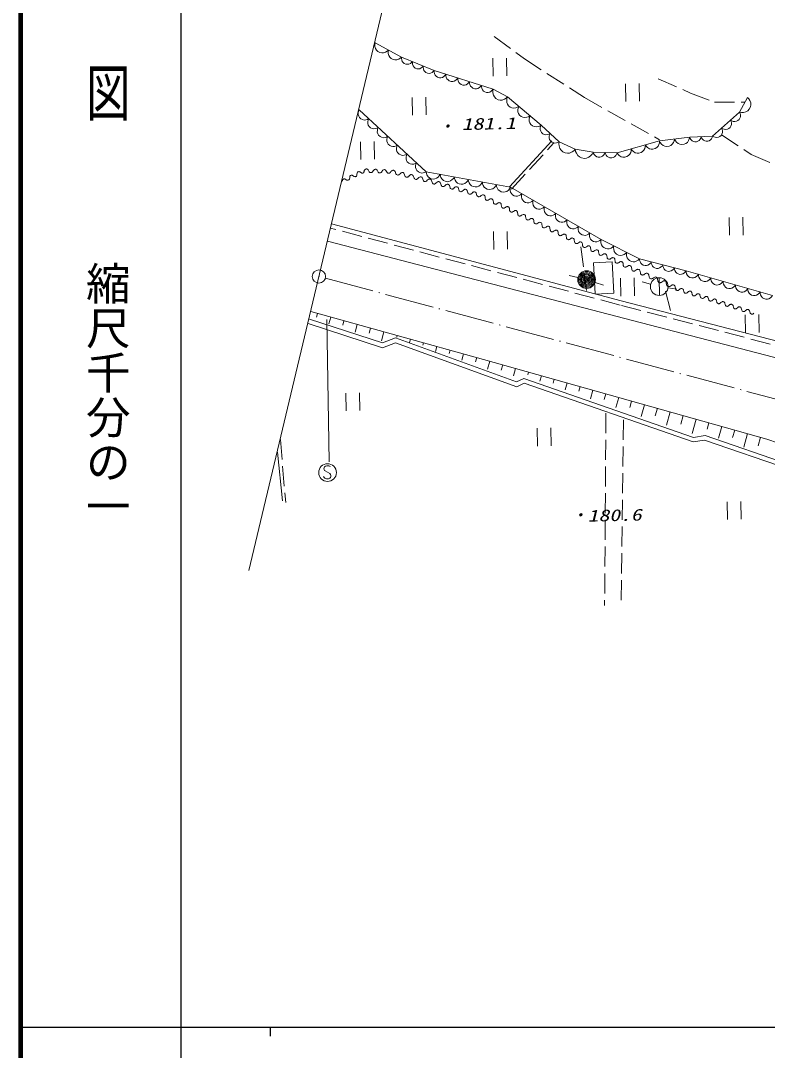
# Model space of a CAD drawing. Units: millimetres, scale not verified. Extents: x -48484 to 680000, y 20000 to 380000.
# Drawn here: x 40000 to 123826, y 202409 to 318020 of the extents above; entities that cross this region are included whole.
import ezdxf
from ezdxf.enums import TextEntityAlignment as Align

# ---------------------------------------------------------------- set-up
doc = ezdxf.new("R2010")
doc.units = ezdxf.units.MM
doc.header["$LTSCALE"] = 1000
doc.linetypes.add('USER2', pattern=[3, 2.25, -0.75])
doc.linetypes.add('USER5', pattern=[7.000001, 5.508197, -0.688525, 0.114754, -0.688525])
for name, color, linetype, lineweight in [('M-TTL', 2, 'Continuous', 140), ('M-TTL-BAND', 7, 'Continuous', 25), ('S-BGD', 1, 'Continuous', 13), ('S-BGD-HTXT', 6, 'Continuous', 13), ('S-BMK', 3, 'USER5', 13)]:
    doc.layers.add(name, color=color, linetype=linetype, lineweight=lineweight)
doc.styles.add('@ＭＳ ゴシック', font='')
doc.styles.add('ＭＳ ゴシック', font='')
doc.styles.get('@ＭＳ ゴシック').set_extended_font_data('@MS Gothic')
doc.styles.get('ＭＳ ゴシック').set_extended_font_data('MS Gothic')

# ---------------------------------------------------------------- blocks, each defined once
blk = doc.blocks.new('BUHIN2')
at = {"layer": 'S-BGD'}
blk.add_lwpolyline([(-28, 841), (-219, 771), (-380, 665), (-560, 495), (-654, 306), (-711, 107), (-702, -154), (-632, -350), (-525, -531), (-335, -689), (-168, -780), (28, -841)], dxfattribs=at)
blk = doc.blocks.new('BUHIN3')
at = {"layer": 'S-BGD'}
blk.add_lwpolyline([(-84, 652), (-228, 583), (-345, 489), (-472, 343), (-531, 190), (-560, 30), (-534, -172), (-466, -318), (-369, -452), (-209, -560), (-73, -619), (84, -652)], dxfattribs=at)
blk = doc.blocks.new('BUHIN4')
at = {"layer": 'S-BGD'}
blk.add_lwpolyline([(-152, 678), (-297, 592), (-411, 481), (-531, 316), (-578, 148), (-593, -23), (-546, -233), (-460, -381), (-345, -512), (-166, -611), (-16, -659), (152, -678)], dxfattribs=at)
blk = doc.blocks.new('BUHIN6')
at = {"layer": 'S-BGD'}
blk.add_lwpolyline([(142, 809), (-55, 781), (-229, 711), (-435, 585), (-563, 424), (-657, 245), (-701, -6), (-674, -207), (-608, -402), (-458, -591), (-317, -711), (-142, -809)], dxfattribs=at)
blk = doc.blocks.new('BUHIN7')
at = {"layer": 'S-BGD'}
blk.add_lwpolyline([(154, 665), (-11, 651), (-159, 601), (-335, 505), (-449, 377), (-535, 232), (-583, 26), (-569, -142), (-523, -307), (-406, -470), (-294, -577), (-154, -665)], dxfattribs=at)
blk = doc.blocks.new('BUHIN10')
at = {"layer": 'S-BGD'}
blk.add_lwpolyline([(-314, 592), (-427, 476), (-505, 343), (-574, 159), (-576, -9), (-546, -172), (-449, -356), (-331, -471), (-191, -564), (1, -610), (153, -617), (314, -592)], dxfattribs=at)
blk = doc.blocks.new('BUHIN11')
at = {"layer": 'S-BGD'}
blk.add_lwpolyline([(-590, 576), (-678, 397), (-720, 213), (-731, -29), (-671, -227), (-575, -406), (-392, -585), (-210, -676), (-11, -732), (230, -714), (410, -665), (590, -576)], dxfattribs=at)
blk = doc.blocks.new('BUHIN12')
at = {"layer": 'S-BGD'}
blk.add_lwpolyline([(-518, 680), (-635, 510), (-706, 327), (-754, 81), (-722, -131), (-651, -329), (-491, -540), (-318, -661), (-123, -749), (128, -767), (320, -744), (518, -680)], dxfattribs=at)
blk = doc.blocks.new('BUHIN13')
at = {"layer": 'S-BGD'}
blk.add_lwpolyline([(-345, 544), (-444, 424), (-509, 291), (-561, 109), (-550, -52), (-510, -205), (-403, -374), (-282, -476), (-140, -554), (46, -584), (192, -580), (345, -544)], dxfattribs=at)
blk = doc.blocks.new('BUHIN14')
at = {"layer": 'S-BGD'}
blk.add_lwpolyline([(-641, 213), (-642, 50), (-607, -101), (-529, -283), (-413, -407), (-279, -506), (-80, -572), (87, -574), (254, -544), (426, -444), (541, -344), (641, -213)], dxfattribs=at)
blk = doc.blocks.new('BUHIN16')
at = {"layer": 'S-BGD'}
blk.add_lwpolyline([(161, 713), (-15, 697), (-173, 642), (-361, 539), (-482, 401), (-574, 246), (-624, 25), (-608, -155), (-558, -331), (-433, -505), (-312, -619), (-161, -713)], dxfattribs=at)
blk = doc.blocks.new('BUHIN17')
at = {"layer": 'S-BGD'}
blk.add_lwpolyline([(-268, 756), (-422, 638), (-537, 495), (-651, 289), (-683, 90), (-677, -108), (-594, -342), (-474, -500), (-324, -634), (-106, -722), (72, -757), (268, -756)], dxfattribs=at)
blk = doc.blocks.new('BUHIN18')
at = {"layer": 'S-BGD'}
blk.add_lwpolyline([(-1, 734), (-169, 678), (-312, 590), (-474, 447), (-561, 286), (-616, 113), (-616, -114), (-561, -287), (-473, -448), (-311, -591), (-168, -675), (1, -734)], dxfattribs=at)
blk = doc.blocks.new('BUHIN19')
at = {"layer": 'S-BGD'}
blk.add_lwpolyline([(-46, 805), (-228, 734), (-379, 628), (-547, 461), (-634, 278), (-683, 86), (-669, -164), (-598, -349), (-491, -521), (-305, -668), (-142, -751), (46, -805)], dxfattribs=at)
blk = doc.blocks.new('BUHIN20')
at = {"layer": 'S-BGD'}
blk.add_lwpolyline([(-183, 649), (-319, 559), (-423, 445), (-530, 278), (-568, 113), (-574, -53), (-517, -254), (-425, -393), (-307, -514), (-129, -600), (19, -639), (183, -649)], dxfattribs=at)
blk = doc.blocks.new('BUHIN21')
at = {"layer": 'S-BGD'}
blk.add_lwpolyline([(-174, 699), (-322, 606), (-437, 488), (-557, 314), (-602, 139), (-614, -38), (-560, -255), (-467, -406), (-344, -539), (-157, -637), (0, -683), (174, -699)], dxfattribs=at)
blk = doc.blocks.new('BUHIN198')
at = {"layer": 'S-BGD'}
blk.add_lwpolyline([(-377, 253), (-279, 297), (-226, 310), (-169, 310), (-111, 290), (-64, 259), (-30, 217), (-5, 164), (3, 107), (-3, -107), (9, -162), (25, -208), (63, -256), (116, -291), (172, -309), (229, -307), (279, -297), (377, -253)], dxfattribs=at)
blk = doc.blocks.new('BUHIN199')
at = {"layer": 'S-BGD'}
blk.add_lwpolyline([(-234, 443), (-116, 434), (-58, 420), (-2, 390), (44, 340), (73, 285), (84, 226), (81, 162), (59, 102), (-59, -102), (-76, -162), (-85, -215), (-72, -282), (-39, -344), (5, -391), (62, -417), (116, -434), (234, -443)], dxfattribs=at)
blk = doc.blocks.new('BUHIN200')
at = {"layer": 'S-BGD'}
blk.add_lwpolyline([(-150, 502), (-31, 469), (27, 443), (77, 400), (114, 340), (133, 278), (133, 215), (117, 150), (82, 93), (-82, -93), (-111, -151), (-131, -203), (-131, -274), (-110, -345), (-74, -402), (-22, -441), (31, -469), (150, -502)], dxfattribs=at)
blk = doc.blocks.new('BUHIN201')
at = {"layer": 'S-BGD'}
blk.add_lwpolyline([(-127, 507), (-10, 469), (46, 440), (95, 396), (129, 334), (145, 271), (142, 208), (123, 144), (86, 89), (-86, -89), (-117, -145), (-139, -197), (-143, -268), (-125, -339), (-92, -398), (-41, -439), (10, -469), (127, -507)], dxfattribs=at)
blk = doc.blocks.new('BUHIN202')
at = {"layer": 'S-BGD'}
blk.add_lwpolyline([(-37, 505), (69, 449), (117, 412), (156, 362), (179, 297), (183, 234), (170, 175), (141, 117), (96, 70), (-96, -70), (-136, -119), (-166, -164), (-181, -231), (-176, -302), (-154, -364), (-112, -412), (-69, -449), (37, -505)], dxfattribs=at)
blk = doc.blocks.new('BUHIN203')
at = {"layer": 'S-BGD'}
blk.add_lwpolyline([(-57, 533), (57, 478), (109, 440), (153, 388), (179, 321), (186, 254), (174, 191), (145, 129), (99, 78), (-99, -78), (-140, -131), (-170, -180), (-183, -251), (-176, -326), (-150, -390), (-104, -440), (-57, -478), (57, -533)], dxfattribs=at)
blk = doc.blocks.new('BUHIN204')
at = {"layer": 'S-BGD'}
blk.add_lwpolyline([(-105, 475), (3, 437), (55, 408), (99, 366), (129, 307), (142, 248), (138, 190), (118, 131), (82, 80), (-82, -80), (-113, -132), (-135, -179), (-140, -245), (-126, -312), (-96, -367), (-50, -407), (-3, -437), (105, -475)], dxfattribs=at)
blk = doc.blocks.new('BUHIN280')
at = {"layer": 'S-BGD'}
blk.add_lwpolyline([(712, 69), (735, 147), (726, 230), (689, 330), (608, 462), (511, 555), (390, 611), (262, 609), (161, 554), (100, 511), (35, 425), (24, 336), (37, -293), (-8, -391), (-95, -490), (-202, -544), (-302, -563), (-415, -550), (-534, -441), (-653, -244), (-692, -151), (-703, -46), (-680, 61), (-618, 181)], dxfattribs=at)
blk.add_circle((0, 0), 995, dxfattribs=at)
blk = doc.blocks.new('BUHIN282')
at = {"layer": 'S-BGD'}
for radius in [995, 880, 765, 645, 530, 390, 270, 155, 30]:
    blk.add_circle((0, 0), radius, dxfattribs=at)
blk = doc.blocks.new('BUHIN283')
at = {"layer": 'S-BGD'}
blk.add_line((851, 516), (-851, -516), dxfattribs=at)
blk.add_circle((0, 0), 995, dxfattribs=at)
blk = doc.blocks.new('BUHIN284')
at = {"layer": 'S-BGD'}
for p, q in [((456, 1177), (-1254, 140)), ((-458, -1173), (1252, -136))]:
    blk.add_line(p, q, dxfattribs=at)
blk = doc.blocks.new('BUHIN290')
at = {"layer": 'S-BGD'}
blk.add_circle((0, 0), 22.5, dxfattribs=at)
at = {"layer": 'S-BMK', "linetype": 'Continuous'}
blk.add_circle((0, 0), 746, dxfattribs=at)

msp = doc.modelspace()

# ---------------------------------------------------------------- linework, layer by layer
at = {"layer": 'M-TTL'}
msp.add_line((40000, 380000), (40000, 20000), dxfattribs=at)
at = {"layer": 'M-TTL-BAND'}
for p, q in [((58000, 370000), (58000, 20000)), ((40000, 205000), (579000, 205000)), ((68000, 205000), (68000, 204000))]:
    msp.add_line(p, q, dxfattribs=at)
at = {"layer": 'S-BGD', "linetype": 'USER2'}
for p, q in [((93171, 316244), (96551, 313713)), ((96551, 313713), (103296, 309375)), ((111581, 311482), (115190, 309891)), ((115190, 309891), (117881, 308852)), ((103296, 309375), (111713, 304638)), ((117881, 308852), (121312, 308878)), ((95092, 299109), (99871, 304291)), ((118674, 305199), (122011, 302982)), ((122011, 302982), (125426, 301530)), ((107293, 286090), (74765, 294726)), ((102873, 292611), (103528, 287724)), ((112393, 287645), (113011, 285169)), ((141552, 277171), (107293, 286090)), ((105706, 273966), (105552, 252351)), ((107662, 273215), (107398, 252655)), ((69161, 270978), (69753, 263933))]:
    msp.add_line(p, q, dxfattribs=at)
at = {"layer": 'S-BGD'}
for p, q in [((79801, 315511), (82771, 313926)), ((82771, 313926), (86409, 312408)), ((86409, 312408), (93046, 310335)), ((93046, 310335), (94662, 309443)), ((94662, 309443), (98438, 306279)), ((120709, 307735), (121601, 309402)), ((78005, 308004), (85519, 301057)), ((117677, 305043), (120709, 307735)), ((98438, 306279), (100436, 304416)), ((99639, 304533), (94859, 299351)), ((100436, 304416), (102256, 303579)), ((106952, 303165), (111714, 304503)), ((111714, 304503), (115104, 304936)), ((115104, 304936), (117677, 305043)), ((102256, 303579), (104272, 303262)), ((104272, 303262), (106952, 303165)), ((85519, 301057), (94983, 299303)), ((94983, 299303), (105152, 293443)), ((74893, 295209), (107420, 286573)), ((74434, 293260), (144986, 274917)), ((105152, 293443), (109474, 291270)), ((106412, 290936), (104296, 290820)), ((104296, 290820), (104486, 287344)), ((106604, 287434), (106412, 290936)), ((109474, 291270), (114704, 289940)), ((102563, 289176), (101592, 289414)), ((114704, 289940), (124395, 287160)), ((104483, 288620), (105430, 288301)), ((110720, 288420), (109755, 288683)), ((112673, 288003), (113661, 287851)), ((104512, 287320), (106604, 287434)), ((107420, 286573), (141668, 277657)), ((72427, 284489), (80604, 281826)), ((72575, 285347), (91947, 279986)), ((73320, 285141), (73209, 284740)), ((74391, 284471), (74617, 268468)), ((74810, 284729), (74607, 283994)), ((80617, 281296), (72273, 284014)), ((76300, 284316), (76167, 283835)), ((77790, 283904), (77550, 283035)), ((79281, 283491), (79125, 282930)), ((80771, 283079), (80493, 282076)), ((80604, 281826), (82076, 282388)), ((82076, 282388), (95679, 277449)), ((82261, 282666), (82214, 282496)), ((83751, 282254), (83650, 281889)), ((82080, 281854), (80617, 281296)), ((95705, 276908), (82080, 281854)), ((85241, 281842), (85166, 281569)), ((86732, 281429), (86581, 280885)), ((88222, 281017), (88116, 280636)), ((89712, 280604), (89512, 279881)), ((91202, 280192), (91067, 279704)), ((91947, 279986), (123777, 271039)), ((92671, 279782), (92418, 278885)), ((94117, 279376), (93952, 278789)), ((95564, 278969), (95336, 278157)), ((95679, 277449), (96503, 277843)), ((96503, 277843), (115529, 271227)), ((97011, 278562), (96924, 278253)), ((98458, 278156), (98288, 277551)), ((99905, 277749), (99788, 277333)), ((96533, 277303), (95705, 276908)), ((115483, 270714), (96533, 277303)), ((101352, 277342), (101131, 276559)), ((102798, 276936), (102651, 276412)), ((104245, 276529), (103975, 275566)), ((105692, 276122), (105515, 275491)), ((107139, 275716), (106818, 274574)), ((108586, 275309), (108378, 274570)), ((110032, 274902), (109661, 273582)), ((111479, 274496), (111241, 273650)), ((112926, 274089), (112505, 272589)), ((114373, 273683), (114105, 272729)), ((115820, 273276), (115366, 271663)), ((117267, 272869), (117061, 272137)), ((118713, 272463), (118343, 271144)), ((120160, 272056), (119921, 271206)), ((116781, 270914), (115483, 270714)), ((115529, 271227), (116827, 271426)), ((126853, 267462), (116781, 270914)), ((116827, 271426), (126951, 267957)), ((121607, 271649), (121181, 270134)), ((123054, 271243), (122782, 270275)), ((123777, 271039), (134442, 267323)), ((68839, 269559), (69397, 264102))]:
    msp.add_line(p, q, dxfattribs=at)
for points in [[(93046, 310335), (93004, 310116), (93014, 309905), (93074, 309640), (93198, 309445), (93354, 309279), (93605, 309141), (93828, 309097), (94059, 309096), (94315, 309186), (94495, 309293), (94662, 309443)], [(120709, 307735), (120935, 307695), (121151, 307708), (121421, 307773), (121619, 307903), (121786, 308065), (121924, 308323), (121967, 308553), (121965, 308790), (121868, 309050), (121757, 309233), (121601, 309402)], [(100436, 304416), (100408, 304175), (100435, 303947), (100521, 303666), (100671, 303464), (100853, 303298), (101136, 303168), (101381, 303138), (101631, 303155), (101901, 303274), (102087, 303403), (102256, 303579)], [(102256, 303579), (102295, 303336), (102385, 303120), (102547, 302867), (102750, 302712), (102975, 302599), (103287, 302550), (103536, 302588), (103776, 302674), (104008, 302865), (104155, 303043), (104272, 303262)]]:
    msp.add_lwpolyline(points, dxfattribs=at)
at = {"layer": 'S-BGD-HTXT'}
msp.add_line((65624, 256268), (83061, 329486), dxfattribs=at)
at = {"layer": 'S-BMK'}
msp.add_line((74214, 289100), (169710, 263444), dxfattribs=at)

# ---------------------------------------------------------------- block references
at = {"rotation": 60}
for name, p in [('BUHIN2', (80544, 315115)), ('BUHIN2', (82029, 314322)), ('BUHIN284', (93798, 312802)), ('BUHIN3', (83377, 313673)), ('BUHIN3', (84590, 313167)), ('BUHIN3', (85803, 312661)), ('BUHIN4', (87073, 312200)), ('BUHIN4', (88400, 311786)), ('BUHIN4', (89728, 311371)), ('BUHIN4', (91055, 310957)), ('BUHIN4', (92383, 310542)), ('BUHIN284', (108679, 309953)), ('BUHIN284', (84729, 308421)), ('BUHIN6', (95292, 308915)), ('BUHIN16', (78542, 307508)), ('BUHIN6', (96550, 307861)), ('BUHIN14', (120204, 307286)), ('BUHIN16', (79615, 306515)), ('BUHIN6', (97809, 306806)), ('BUHIN14', (119193, 306389)), ('BUHIN16', (80689, 305523)), ('BUHIN7', (98938, 305813)), ('BUHIN7', (99936, 304882)), ('BUHIN12', (112561, 304611)), ('BUHIN12', (114256, 304828)), ('BUHIN13', (115747, 304963)), ('BUHIN13', (117033, 305016)), ('BUHIN14', (118182, 305492)), ('BUHIN284', (78953, 303433)), ('BUHIN16', (81762, 304531)), ('BUHIN11', (107746, 303388)), ('BUHIN11', (109333, 303834)), ('BUHIN11', (110920, 304280)), ('BUHIN16', (82836, 303538)), ('BUHIN16', (83909, 302546)), ('BUHIN10', (104942, 303238)), ('BUHIN10', (106282, 303189)), ('BUHIN16', (84983, 301553)), ('BUHIN198', (76533, 300178)), ('BUHIN198', (77348, 300578)), ('BUHIN198', (78163, 300978)), ('BUHIN199', (79070, 301159)), ('BUHIN199', (80071, 301122)), ('BUHIN199', (81071, 301084)), ('BUHIN200', (82081, 300944)), ('BUHIN200', (83101, 300701)), ('BUHIN200', (84121, 300459)), ('BUHIN200', (85140, 300216)), ('BUHIN17', (86308, 300911)), ('BUHIN17', (87885, 300619)), ('BUHIN17', (89462, 300326)), ('BUHIN17', (91040, 300034)), ('BUHIN201', (86153, 299951)), ('BUHIN201', (87159, 299664)), ('BUHIN201', (88165, 299376)), ('BUHIN201', (89171, 299089)), ('BUHIN17', (92617, 299741)), ('BUHIN17', (94194, 299449)), ('BUHIN201', (90177, 298802)), ('BUHIN201', (91183, 298515)), ('BUHIN202', (92141, 298151)), ('BUHIN18', (95618, 298937)), ('BUHIN18', (96889, 298204)), ('BUHIN202', (93053, 297710)), ('BUHIN202', (93964, 297269)), ('BUHIN202', (94875, 296827)), ('BUHIN18', (98161, 297472)), ('BUHIN202', (95786, 296386)), ('BUHIN202', (96697, 295945)), ('BUHIN18', (99432, 296739)), ('BUHIN18', (100703, 296007)), ('BUHIN284', (120314, 294930)), ('BUHIN284', (93876, 293345)), ('BUHIN202', (97609, 295504)), ('BUHIN202', (98520, 295063)), ('BUHIN202', (99431, 294622)), ('BUHIN18', (101974, 295274)), ('BUHIN18', (103245, 294542)), ('BUHIN202', (100342, 294181)), ('BUHIN202', (101253, 293739)), ('BUHIN202', (102164, 293298)), ('BUHIN18', (104516, 293809)), ('BUHIN202', (103076, 292857)), ('BUHIN202', (103987, 292416)), ('BUHIN19', (105872, 293081)), ('BUHIN19', (107313, 292356)), ('BUHIN202', (104898, 291975)), ('BUHIN202', (105809, 291534)), ('BUHIN202', (106720, 291093)), ('BUHIN19', (108753, 291632)), ('BUHIN20', (110127, 291103)), ('BUHIN290', (73489, 289295)), ('BUHIN282', (103535, 288938)), ('BUHIN202', (107632, 290652)), ('BUHIN203', (108577, 290214)), ('BUHIN203', (109557, 289779)), ('BUHIN20', (111435, 290771)), ('BUHIN20', (112743, 290438)), ('BUHIN20', (114050, 290106)), ('BUHIN21', (115396, 289741)), ('BUHIN284', (108129, 288107)), ('BUHIN203', (110536, 289344)), ('BUHIN283', (111685, 288156)), ('BUHIN203', (111516, 288909)), ('BUHIN21', (116781, 289344)), ('BUHIN21', (118165, 288947)), ('BUHIN21', (119550, 288550)), ('BUHIN203', (112496, 288475)), ('BUHIN203', (113475, 288040)), ('BUHIN204', (114429, 287676)), ('BUHIN21', (120934, 288153)), ('BUHIN21', (122319, 287756)), ('BUHIN204', (115357, 287382)), ('BUHIN204', (116284, 287088)), ('BUHIN204', (117212, 286794)), ('BUHIN204', (118140, 286501)), ('BUHIN21', (123703, 287359)), ('BUHIN204', (119067, 286207)), ('BUHIN204', (119995, 285913)), ('BUHIN204', (120923, 285619)), ('BUHIN284', (122132, 283996)), ('BUHIN204', (121850, 285325)), ('BUHIN284', (77295, 275228)), ('BUHIN284', (98761, 271277)), ('BUHIN280', (74453, 267276)), ('BUHIN284', (120093, 263023))]:
    msp.add_blockref(name, p, dxfattribs=at)

# ---------------------------------------------------------------- texts
at = {"layer": 'M-TTL-BAND', "style": '@ＭＳ ゴシック', "width": 1.4}
msp.add_text('平  面  図', height=3666, rotation=270, dxfattribs=at).set_placement((49777, 306475), align=Align.MIDDLE_RIGHT)
at = {"layer": 'M-TTL-BAND', "style": '@ＭＳ ゴシック'}
msp.add_text('縮尺千分の一', height=3666, rotation=270, dxfattribs=at).set_placement((49777, 261030), align=Align.MIDDLE_RIGHT)
at = {"layer": 'S-BGD', "style": 'ＭＳ ゴシック', "oblique": 15}
for p in [(86911, 305078), (101826, 261435)]:
    msp.add_text('・', height=1320, rotation=1.2, dxfattribs=at).set_placement(p, align=Align.BOTTOM_LEFT)
at = {"layer": 'S-BGD', "style": 'ＭＳ ゴシック', "oblique": 15, "width": 1.35}
for s, p in [('181.1', (89540, 305337)), ('180.6', (103667, 261372))]:
    msp.add_text(s, height=1320, rotation=1.2, dxfattribs=at).set_placement(p, align=Align.BOTTOM_LEFT)

doc.saveas('drawing.dxf')
